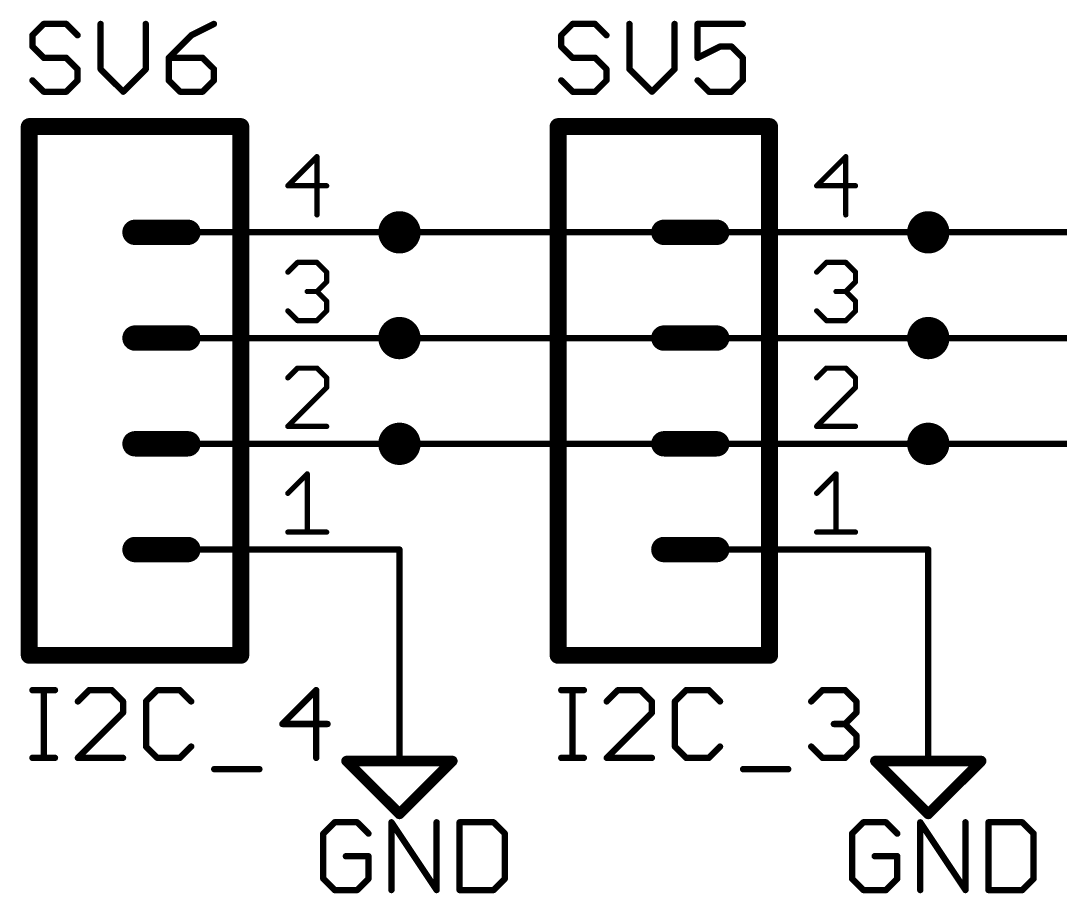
# Model space of a CAD drawing. Extents: x 6 to 173, y -6 to 152.
# Drawn here: x 34.09 to 59.05, y 131.44 to 152.4 of the extents above; entities that cross this region are included whole.
import ezdxf

# ---------------------------------------------------------------- set-up
doc = ezdxf.new("R2010")
doc.units = 0
for name, color, linetype in [('91', 94, 'CONTINUOUS'), ('94', 14, 'CONTINUOUS'), ('95', 251, 'CONTINUOUS'), ('96', 251, 'CONTINUOUS')]:
    doc.layers.add(name, color=color, linetype=linetype)

msp = doc.modelspace()

# ---------------------------------------------------------------- linework, layer by layer
at = {"layer": '91'}
for points, const_width in [([(43.18, 147.066, 1), (43.18, 147.574, 1), (43.18, 147.066)], 0.508), ([(55.88, 147.066, 1), (55.88, 147.574, 1), (55.88, 147.066)], 0.508), ([(43.18, 147.3581, 1), (43.18, 147.2819)], 0.0762), ([(55.88, 147.3581, 1), (55.88, 147.2819)], 0.0762), ([(55.88, 147.2819, 1), (55.88, 147.3581)], 0.0762), ([(43.18, 144.526, 1), (43.18, 145.034, 1), (43.18, 144.526)], 0.508), ([(55.88, 144.526, 1), (55.88, 145.034, 1), (55.88, 144.526)], 0.508), ([(43.18, 144.8181, 1), (43.18, 144.7419)], 0.0762), ([(55.88, 144.8181, 1), (55.88, 144.7419)], 0.0762), ([(55.88, 144.7419, 1), (55.88, 144.8181)], 0.0762), ([(43.18, 141.986, 1), (43.18, 142.494, 1), (43.18, 141.986)], 0.508), ([(55.88, 141.986, 1), (55.88, 142.494, 1), (55.88, 141.986)], 0.508), ([(43.18, 142.2781, 1), (43.18, 142.2019)], 0.0762), ([(55.88, 142.2781, 1), (55.88, 142.2019)], 0.0762), ([(55.88, 142.2019, 1), (55.88, 142.2781)], 0.0762), ([(43.2181, 139.7, 1), (43.1419, 139.7)], 0.0762), ([(55.9181, 139.7, 1), (55.8419, 139.7)], 0.0762), ([(43.1419, 137.16, 1), (43.2181, 137.16)], 0.0762), ([(55.8419, 137.16, 1), (55.9181, 137.16)], 0.0762)]:
    msp.add_lwpolyline(points, format="xyb", dxfattribs=dict(at, const_width=const_width))
at = {"layer": '91', "const_width": 0.1524}
for points in [[(55.88, 147.32), (43.18, 147.32)], [(68.58, 147.32), (55.88, 147.32)], [(43.18, 144.78), (55.88, 144.78)], [(68.58, 144.78), (55.88, 144.78)], [(55.88, 142.24), (43.18, 142.24)], [(68.58, 142.24), (55.88, 142.24)], [(43.18, 139.7), (43.18, 137.16)], [(55.88, 139.7), (55.88, 137.16)]]:
    msp.add_lwpolyline(points, dxfattribs=at)
at = {"layer": '94'}
for points, const_width in [([(34.29, 149.86), (34.29, 137.16)], 0.4064), ([(34.29, 149.86), (39.37, 149.86)], 0.4064), ([(39.37, 137.16), (39.37, 149.86)], 0.4064), ([(46.99, 149.86), (46.99, 137.16)], 0.4064), ([(46.99, 149.86), (52.07, 149.86)], 0.4064), ([(52.07, 137.16), (52.07, 149.86)], 0.4064), ([(36.83, 147.32), (38.1, 147.32)], 0.6096), ([(49.53, 147.32), (50.8, 147.32)], 0.6096), ([(43.18, 147.32), (38.1, 147.32)], 0.1524), ([(55.88, 147.32), (50.8, 147.32)], 0.1524), ([(36.83, 144.78), (38.1, 144.78)], 0.6096), ([(49.53, 144.78), (50.8, 144.78)], 0.6096), ([(43.18, 144.78), (38.1, 144.78)], 0.1524), ([(55.88, 144.78), (50.8, 144.78)], 0.1524), ([(36.83, 142.24), (38.1, 142.24)], 0.6096), ([(49.53, 142.24), (50.8, 142.24)], 0.6096), ([(43.18, 142.24), (38.1, 142.24)], 0.1524), ([(55.88, 142.24), (50.8, 142.24)], 0.1524), ([(36.83, 139.7), (38.1, 139.7)], 0.6096), ([(49.53, 139.7), (50.8, 139.7)], 0.6096), ([(43.18, 139.7), (38.1, 139.7)], 0.1524), ([(55.88, 139.7), (50.8, 139.7)], 0.1524), ([(39.37, 137.16), (34.29, 137.16)], 0.4064), ([(52.07, 137.16), (46.99, 137.16)], 0.4064), ([(43.18, 137.16), (43.18, 134.62)], 0.1524), ([(55.88, 137.16), (55.88, 134.62)], 0.1524), ([(41.91, 134.62), (44.45, 134.62)], 0.254), ([(43.18, 133.35), (41.91, 134.62)], 0.254), ([(44.45, 134.62), (43.18, 133.35)], 0.254), ([(54.61, 134.62), (57.15, 134.62)], 0.254), ([(55.88, 133.35), (54.61, 134.62)], 0.254), ([(57.15, 134.62), (55.88, 133.35)], 0.254)]:
    msp.add_lwpolyline(points, dxfattribs=dict(at, const_width=const_width))
for points, const_width in [([(34.3916, 149.86, 1), (34.1884, 149.86)], 0.2032), ([(34.29, 149.9616, 1), (34.29, 149.7584)], 0.2032), ([(39.4716, 149.86, 1), (39.2684, 149.86)], 0.2032), ([(39.37, 149.7584, 1), (39.37, 149.9616)], 0.2032), ([(47.0916, 149.86, 1), (46.8884, 149.86)], 0.2032), ([(46.99, 149.9616, 1), (46.99, 149.7584)], 0.2032), ([(52.1716, 149.86, 1), (51.9684, 149.86)], 0.2032), ([(52.07, 149.7584, 1), (52.07, 149.9616)], 0.2032), ([(36.83, 147.4724, 1), (36.83, 147.1676)], 0.3048), ([(38.1, 147.1676, 1), (38.1, 147.4724)], 0.3048), ([(49.53, 147.4724, 1), (49.53, 147.1676)], 0.3048), ([(50.8, 147.1676, 1), (50.8, 147.4724)], 0.3048), ([(38.1, 147.3581, 1), (38.1, 147.2819)], 0.0762), ([(43.18, 147.2819, 1), (43.18, 147.3581)], 0.0762), ([(50.8, 147.3581, 1), (50.8, 147.2819)], 0.0762), ([(55.88, 147.2819, 1), (55.88, 147.3581)], 0.0762), ([(36.83, 144.9324, 1), (36.83, 144.6276)], 0.3048), ([(38.1, 144.6276, 1), (38.1, 144.9324)], 0.3048), ([(49.53, 144.9324, 1), (49.53, 144.6276)], 0.3048), ([(50.8, 144.6276, 1), (50.8, 144.9324)], 0.3048), ([(38.1, 144.8181, 1), (38.1, 144.7419)], 0.0762), ([(43.18, 144.7419, 1), (43.18, 144.8181)], 0.0762), ([(50.8, 144.8181, 1), (50.8, 144.7419)], 0.0762), ([(55.88, 144.7419, 1), (55.88, 144.8181)], 0.0762), ([(36.83, 142.3924, 1), (36.83, 142.0876)], 0.3048), ([(38.1, 142.0876, 1), (38.1, 142.3924)], 0.3048), ([(49.53, 142.3924, 1), (49.53, 142.0876)], 0.3048), ([(50.8, 142.0876, 1), (50.8, 142.3924)], 0.3048), ([(38.1, 142.2781, 1), (38.1, 142.2019)], 0.0762), ([(43.18, 142.2019, 1), (43.18, 142.2781)], 0.0762), ([(50.8, 142.2781, 1), (50.8, 142.2019)], 0.0762), ([(55.88, 142.2019, 1), (55.88, 142.2781)], 0.0762), ([(36.83, 139.8524, 1), (36.83, 139.5476)], 0.3048), ([(38.1, 139.5476, 1), (38.1, 139.8524)], 0.3048), ([(49.53, 139.8524, 1), (49.53, 139.5476)], 0.3048), ([(50.8, 139.5476, 1), (50.8, 139.8524)], 0.3048), ([(38.1, 139.7381, 1), (38.1, 139.6619)], 0.0762), ([(43.18, 139.6619, 1), (43.18, 139.7381)], 0.0762), ([(50.8, 139.7381, 1), (50.8, 139.6619)], 0.0762), ([(55.88, 139.6619, 1), (55.88, 139.7381)], 0.0762), ([(34.29, 137.2616, 1), (34.29, 137.0584)], 0.2032), ([(39.37, 137.0584, 1), (39.37, 137.2616)], 0.2032), ([(46.99, 137.2616, 1), (46.99, 137.0584)], 0.2032), ([(52.07, 137.0584, 1), (52.07, 137.2616)], 0.2032), ([(34.1884, 137.16, 1), (34.3916, 137.16)], 0.2032), ([(39.2684, 137.16, 1), (39.4716, 137.16)], 0.2032), ([(43.2181, 137.16, 1), (43.1419, 137.16)], 0.0762), ([(46.8884, 137.16, 1), (47.0916, 137.16)], 0.2032), ([(51.9684, 137.16, 1), (52.1716, 137.16)], 0.2032), ([(55.9181, 137.16, 1), (55.8419, 137.16)], 0.0762), ([(41.91, 134.6835, 1), (41.91, 134.5565)], 0.127), ([(41.9549, 134.6649, 1), (41.8651, 134.5751)], 0.127), ([(43.1419, 134.62, 1), (43.2181, 134.62)], 0.0762), ([(44.4949, 134.5751, 1), (44.4051, 134.6649)], 0.127), ([(44.45, 134.5565, 1), (44.45, 134.6835)], 0.127), ([(54.61, 134.6835, 1), (54.61, 134.5565)], 0.127), ([(54.6549, 134.6649, 1), (54.5651, 134.5751)], 0.127), ([(55.8419, 134.62, 1), (55.9181, 134.62)], 0.0762), ([(57.1949, 134.5751, 1), (57.1051, 134.6649)], 0.127), ([(57.15, 134.5565, 1), (57.15, 134.6835)], 0.127), ([(43.1351, 133.3949, 1), (43.2249, 133.3051)], 0.127), ([(43.1351, 133.3051, 1), (43.2249, 133.3949)], 0.127), ([(55.8351, 133.3949, 1), (55.9249, 133.3051)], 0.127), ([(55.8351, 133.3051, 1), (55.9249, 133.3949)], 0.127)]:
    msp.add_lwpolyline(points, format="xyb", dxfattribs=dict(at, const_width=const_width))
at = {"layer": '95'}
for points, const_width in [([(34.6374, 152.3252), (34.3662, 152.054)], 0.1524), ([(35.1797, 152.3252), (34.6374, 152.3252)], 0.1524), ([(35.4509, 152.054), (35.1797, 152.3252)], 0.1524), ([(36.0034, 152.3252), (36.0034, 151.2405)], 0.1524), ([(37.088, 151.2405), (37.088, 152.3252)], 0.1524), ([(38.7252, 152.3252), (38.1828, 152.054)], 0.1524), ([(47.3374, 152.3252), (47.0662, 152.054)], 0.1524), ([(47.8797, 152.3252), (47.3374, 152.3252)], 0.1524), ([(48.1509, 152.054), (47.8797, 152.3252)], 0.1524), ([(48.7034, 152.3252), (48.7034, 151.2405)], 0.1524), ([(49.788, 151.2405), (49.788, 152.3252)], 0.1524), ([(51.4252, 152.3252), (50.3405, 152.3252)], 0.1524), ([(50.3405, 152.3252), (50.3405, 151.5117)], 0.1524), ([(34.3662, 152.054), (34.3662, 151.7829)], 0.1524), ([(38.1828, 152.054), (37.6405, 151.5117)], 0.1524), ([(47.0662, 152.054), (47.0662, 151.7829)], 0.1524), ([(34.3662, 151.7829), (34.6374, 151.5117)], 0.1524), ([(47.0662, 151.7829), (47.3374, 151.5117)], 0.1524), ([(50.3405, 151.5117), (50.8828, 151.7829)], 0.1524), ([(50.8828, 151.7829), (51.154, 151.7829)], 0.1524), ([(51.154, 151.7829), (51.4252, 151.5117)], 0.1524), ([(34.6374, 151.5117), (35.1797, 151.5117)], 0.1524), ([(35.1797, 151.5117), (35.4509, 151.2405)], 0.1524), ([(37.6405, 151.5117), (37.6405, 150.9694)], 0.1524), ([(38.454, 151.5117), (37.6405, 151.5117)], 0.1524), ([(38.7252, 151.2405), (38.454, 151.5117)], 0.1524), ([(47.3374, 151.5117), (47.8797, 151.5117)], 0.1524), ([(47.8797, 151.5117), (48.1509, 151.2405)], 0.1524), ([(51.4252, 151.5117), (51.4252, 150.9694)], 0.1524), ([(35.4509, 151.2405), (35.4509, 150.9694)], 0.1524), ([(36.0034, 151.2405), (36.5457, 150.6982)], 0.1524), ([(36.5457, 150.6982), (37.088, 151.2405)], 0.1524), ([(38.7252, 150.9694), (38.7252, 151.2405)], 0.1524), ([(48.1509, 151.2405), (48.1509, 150.9694)], 0.1524), ([(48.7034, 151.2405), (49.2457, 150.6982)], 0.1524), ([(49.2457, 150.6982), (49.788, 151.2405)], 0.1524), ([(34.6374, 150.6982), (34.3662, 150.9694)], 0.1524), ([(35.4509, 150.9694), (35.1797, 150.6982)], 0.1524), ([(37.6405, 150.9694), (37.9117, 150.6982)], 0.1524), ([(38.454, 150.6982), (38.7252, 150.9694)], 0.1524), ([(47.3374, 150.6982), (47.0662, 150.9694)], 0.1524), ([(48.1509, 150.9694), (47.8797, 150.6982)], 0.1524), ([(50.6117, 150.6982), (50.3405, 150.9694)], 0.1524), ([(51.4252, 150.9694), (51.154, 150.6982)], 0.1524), ([(35.1797, 150.6982), (34.6374, 150.6982)], 0.1524), ([(37.9117, 150.6982), (38.454, 150.6982)], 0.1524), ([(47.8797, 150.6982), (47.3374, 150.6982)], 0.1524), ([(51.154, 150.6982), (50.6117, 150.6982)], 0.1524), ([(41.1994, 149.1373), (40.5003, 148.4382)], 0.127), ([(41.1994, 147.7391), (41.1994, 149.1373)], 0.127), ([(53.8994, 149.1373), (53.2003, 148.4382)], 0.127), ([(53.8994, 147.7391), (53.8994, 149.1373)], 0.127), ([(40.5003, 148.4382), (41.4324, 148.4382)], 0.127), ([(53.2003, 148.4382), (54.1324, 148.4382)], 0.127), ([(40.5003, 146.3643), (40.7333, 146.5973)], 0.127), ([(40.7333, 146.5973), (41.1994, 146.5973)], 0.127), ([(41.1994, 146.5973), (41.4324, 146.3643)], 0.127), ([(53.2003, 146.3643), (53.4333, 146.5973)], 0.127), ([(53.4333, 146.5973), (53.8994, 146.5973)], 0.127), ([(53.8994, 146.5973), (54.1324, 146.3643)], 0.127), ([(41.4324, 146.3643), (41.4324, 146.1312)], 0.127), ([(54.1324, 146.3643), (54.1324, 146.1312)], 0.127), ([(41.4324, 146.1312), (41.1994, 145.8982)], 0.127), ([(54.1324, 146.1312), (53.8994, 145.8982)], 0.127), ([(41.1994, 145.8982), (40.9664, 145.8982)], 0.127), ([(41.1994, 145.8982), (41.4324, 145.6652)], 0.127), ([(53.8994, 145.8982), (53.6664, 145.8982)], 0.127), ([(53.8994, 145.8982), (54.1324, 145.6652)], 0.127), ([(41.4324, 145.6652), (41.4324, 145.4321)], 0.127), ([(54.1324, 145.6652), (54.1324, 145.4321)], 0.127), ([(40.7333, 145.1991), (40.5003, 145.4321)], 0.127), ([(41.4324, 145.4321), (41.1994, 145.1991)], 0.127), ([(53.4333, 145.1991), (53.2003, 145.4321)], 0.127), ([(54.1324, 145.4321), (53.8994, 145.1991)], 0.127), ([(41.1994, 145.1991), (40.7333, 145.1991)], 0.127), ([(53.8994, 145.1991), (53.4333, 145.1991)], 0.127), ([(40.7333, 144.0573), (40.5003, 143.8243)], 0.127), ([(41.1994, 144.0573), (40.7333, 144.0573)], 0.127), ([(41.4324, 143.8243), (41.1994, 144.0573)], 0.127), ([(53.4333, 144.0573), (53.2003, 143.8243)], 0.127), ([(53.8994, 144.0573), (53.4333, 144.0573)], 0.127), ([(54.1324, 143.8243), (53.8994, 144.0573)], 0.127), ([(41.4324, 143.5912), (41.4324, 143.8243)], 0.127), ([(54.1324, 143.5912), (54.1324, 143.8243)], 0.127), ([(40.5003, 142.6591), (41.4324, 143.5912)], 0.127), ([(53.2003, 142.6591), (54.1324, 143.5912)], 0.127), ([(41.4324, 142.6591), (40.5003, 142.6591)], 0.127), ([(54.1324, 142.6591), (53.2003, 142.6591)], 0.127), ([(40.5003, 141.0512), (40.9664, 141.5173)], 0.127), ([(40.9664, 141.5173), (40.9664, 140.1191)], 0.127), ([(53.2003, 141.0512), (53.6664, 141.5173)], 0.127), ([(53.6664, 141.5173), (53.6664, 140.1191)], 0.127), ([(40.5003, 140.1191), (41.4324, 140.1191)], 0.127), ([(53.2003, 140.1191), (54.1324, 140.1191)], 0.127)]:
    msp.add_lwpolyline(points, dxfattribs=dict(at, const_width=const_width))
for points, const_width in [([(34.6374, 152.3633, 1), (34.6374, 152.2871)], 0.0762), ([(34.6643, 152.2982, 1), (34.6104, 152.3521)], 0.0762), ([(35.2066, 152.3521, 1), (35.1528, 152.2982)], 0.0762), ([(35.1797, 152.2871, 1), (35.1797, 152.3633)], 0.0762), ([(36.0415, 152.3252, 1), (35.9653, 152.3252)], 0.0762), ([(37.1261, 152.3252, 1), (37.0499, 152.3252)], 0.0762), ([(38.7422, 152.2911, 1), (38.7081, 152.3593)], 0.0762), ([(47.3374, 152.3633, 1), (47.3374, 152.2871)], 0.0762), ([(47.3643, 152.2982, 1), (47.3104, 152.3521)], 0.0762), ([(47.9066, 152.3521, 1), (47.8528, 152.2982)], 0.0762), ([(47.8797, 152.2871, 1), (47.8797, 152.3633)], 0.0762), ([(48.7415, 152.3252, 1), (48.6653, 152.3252)], 0.0762), ([(49.8261, 152.3252, 1), (49.7499, 152.3252)], 0.0762), ([(50.3405, 152.3633, 1), (50.3405, 152.2871)], 0.0762), ([(50.3786, 152.3252, 1), (50.3024, 152.3252)], 0.0762), ([(51.4252, 152.2871, 1), (51.4252, 152.3633)], 0.0762), ([(34.4043, 152.054, 1), (34.3281, 152.054)], 0.0762), ([(34.3393, 152.081, 1), (34.3931, 152.0271)], 0.0762), ([(35.4239, 152.0271, 1), (35.4778, 152.081)], 0.0762), ([(38.1658, 152.0881, 1), (38.1999, 152.0199)], 0.0762), ([(38.2098, 152.0271, 1), (38.1559, 152.081)], 0.0762), ([(47.1043, 152.054, 1), (47.0281, 152.054)], 0.0762), ([(47.0393, 152.081, 1), (47.0931, 152.0271)], 0.0762), ([(48.1239, 152.0271, 1), (48.1778, 152.081)], 0.0762), ([(34.3931, 151.8098, 1), (34.3393, 151.7559)], 0.0762), ([(34.3281, 151.7829, 1), (34.4043, 151.7829)], 0.0762), ([(47.0931, 151.8098, 1), (47.0393, 151.7559)], 0.0762), ([(47.0281, 151.7829, 1), (47.1043, 151.7829)], 0.0762), ([(50.8828, 151.821, 1), (50.8828, 151.7448)], 0.0762), ([(50.8999, 151.7488, 1), (50.8658, 151.8169)], 0.0762), ([(51.1809, 151.8098, 1), (51.1271, 151.7559)], 0.0762), ([(51.154, 151.7448, 1), (51.154, 151.821)], 0.0762), ([(34.6374, 151.5498, 1), (34.6374, 151.4736)], 0.0762), ([(34.6104, 151.4848, 1), (34.6643, 151.5386)], 0.0762), ([(35.2066, 151.5386, 1), (35.1528, 151.4848)], 0.0762), ([(35.1797, 151.4736, 1), (35.1797, 151.5498)], 0.0762), ([(37.6786, 151.5117, 1), (37.6024, 151.5117)], 0.0762), ([(37.6405, 151.5498, 1), (37.6405, 151.4736)], 0.0762), ([(37.6136, 151.5386, 1), (37.6675, 151.4848)], 0.0762), ([(38.4809, 151.5386, 1), (38.4271, 151.4848)], 0.0762), ([(38.454, 151.4736, 1), (38.454, 151.5498)], 0.0762), ([(47.3374, 151.5498, 1), (47.3374, 151.4736)], 0.0762), ([(47.3104, 151.4848, 1), (47.3643, 151.5386)], 0.0762), ([(47.9066, 151.5386, 1), (47.8528, 151.4848)], 0.0762), ([(47.8797, 151.4736, 1), (47.8797, 151.5498)], 0.0762), ([(50.3235, 151.5458, 1), (50.3576, 151.4776)], 0.0762), ([(50.3024, 151.5117, 1), (50.3786, 151.5117)], 0.0762), ([(51.4633, 151.5117, 1), (51.3871, 151.5117)], 0.0762), ([(51.3982, 151.4848, 1), (51.4521, 151.5386)], 0.0762), ([(35.489, 151.2405, 1), (35.4128, 151.2405)], 0.0762), ([(35.4239, 151.2136, 1), (35.4778, 151.2675)], 0.0762), ([(36.0303, 151.2675, 1), (35.9764, 151.2136)], 0.0762), ([(35.9653, 151.2405, 1), (36.0415, 151.2405)], 0.0762), ([(37.0499, 151.2405, 1), (37.1261, 151.2405)], 0.0762), ([(37.115, 151.2136, 1), (37.0611, 151.2675)], 0.0762), ([(38.7633, 151.2405, 1), (38.6871, 151.2405)], 0.0762), ([(38.6982, 151.2136, 1), (38.7521, 151.2675)], 0.0762), ([(48.189, 151.2405, 1), (48.1128, 151.2405)], 0.0762), ([(48.1239, 151.2136, 1), (48.1778, 151.2675)], 0.0762), ([(48.7303, 151.2675, 1), (48.6764, 151.2136)], 0.0762), ([(48.6653, 151.2405, 1), (48.7415, 151.2405)], 0.0762), ([(49.7499, 151.2405, 1), (49.8261, 151.2405)], 0.0762), ([(49.815, 151.2136, 1), (49.7611, 151.2675)], 0.0762), ([(34.3931, 150.9963, 1), (34.3393, 150.9424)], 0.0762), ([(35.4778, 150.9424, 1), (35.4239, 150.9963)], 0.0762), ([(37.6675, 150.9963, 1), (37.6136, 150.9424)], 0.0762), ([(38.7521, 150.9424, 1), (38.6982, 150.9963)], 0.0762), ([(47.0931, 150.9963, 1), (47.0393, 150.9424)], 0.0762), ([(48.1778, 150.9424, 1), (48.1239, 150.9963)], 0.0762), ([(50.3675, 150.9963, 1), (50.3136, 150.9424)], 0.0762), ([(51.4521, 150.9424, 1), (51.3982, 150.9963)], 0.0762), ([(34.6374, 150.7363, 1), (34.6374, 150.6601)], 0.0762), ([(35.1797, 150.6601, 1), (35.1797, 150.7363)], 0.0762), ([(35.4128, 150.9694, 1), (35.489, 150.9694)], 0.0762), ([(37.6024, 150.9694, 1), (37.6786, 150.9694)], 0.0762), ([(37.9117, 150.7363, 1), (37.9117, 150.6601)], 0.0762), ([(38.454, 150.6601, 1), (38.454, 150.7363)], 0.0762), ([(38.6871, 150.9694, 1), (38.7633, 150.9694)], 0.0762), ([(47.3374, 150.7363, 1), (47.3374, 150.6601)], 0.0762), ([(47.8797, 150.6601, 1), (47.8797, 150.7363)], 0.0762), ([(48.1128, 150.9694, 1), (48.189, 150.9694)], 0.0762), ([(50.6117, 150.7363, 1), (50.6117, 150.6601)], 0.0762), ([(51.154, 150.6601, 1), (51.154, 150.7363)], 0.0762), ([(51.3871, 150.9694, 1), (51.4633, 150.9694)], 0.0762), ([(34.6104, 150.6713, 1), (34.6643, 150.7251)], 0.0762), ([(35.1528, 150.7251, 1), (35.2066, 150.6713)], 0.0762), ([(36.5187, 150.7251, 1), (36.5726, 150.6713)], 0.0762), ([(36.5187, 150.6713, 1), (36.5726, 150.7251)], 0.0762), ([(37.8847, 150.6713, 1), (37.9386, 150.7251)], 0.0762), ([(38.4271, 150.7251, 1), (38.4809, 150.6713)], 0.0762), ([(47.3104, 150.6713, 1), (47.3643, 150.7251)], 0.0762), ([(47.8528, 150.7251, 1), (47.9066, 150.6713)], 0.0762), ([(49.2187, 150.7251, 1), (49.2726, 150.6713)], 0.0762), ([(49.2187, 150.6713, 1), (49.2726, 150.7251)], 0.0762), ([(50.5847, 150.6713, 1), (50.6386, 150.7251)], 0.0762), ([(51.1271, 150.7251, 1), (51.1809, 150.6713)], 0.0762), ([(41.2311, 149.1373, 1), (41.1676, 149.1373)], 0.0635), ([(41.2218, 149.1148, 1), (41.1769, 149.1597)], 0.0635), ([(53.9311, 149.1373, 1), (53.8676, 149.1373)], 0.0635), ([(53.9218, 149.1148, 1), (53.8769, 149.1597)], 0.0635), ([(40.5003, 148.4699, 1), (40.5003, 148.4064)], 0.0635), ([(40.4778, 148.4606, 1), (40.5228, 148.4157)], 0.0635), ([(41.4324, 148.4064, 1), (41.4324, 148.4699)], 0.0635), ([(53.2003, 148.4699, 1), (53.2003, 148.4064)], 0.0635), ([(53.1778, 148.4606, 1), (53.2228, 148.4157)], 0.0635), ([(54.1324, 148.4064, 1), (54.1324, 148.4699)], 0.0635), ([(41.1676, 147.7391, 1), (41.2311, 147.7391)], 0.0635), ([(53.8676, 147.7391, 1), (53.9311, 147.7391)], 0.0635), ([(40.7333, 146.629, 1), (40.7333, 146.5655)], 0.0635), ([(40.7558, 146.5748, 1), (40.7109, 146.6197)], 0.0635), ([(41.2218, 146.6197, 1), (41.1769, 146.5748)], 0.0635), ([(41.1994, 146.5655, 1), (41.1994, 146.629)], 0.0635), ([(53.4333, 146.629, 1), (53.4333, 146.5655)], 0.0635), ([(53.4558, 146.5748, 1), (53.4109, 146.6197)], 0.0635), ([(53.9218, 146.6197, 1), (53.8769, 146.5748)], 0.0635), ([(53.8994, 146.5655, 1), (53.8994, 146.629)], 0.0635), ([(40.4778, 146.3867, 1), (40.5228, 146.3418)], 0.0635), ([(41.4642, 146.3643, 1), (41.4007, 146.3643)], 0.0635), ([(41.41, 146.3418, 1), (41.4549, 146.3867)], 0.0635), ([(53.1778, 146.3867, 1), (53.2228, 146.3418)], 0.0635), ([(54.1642, 146.3643, 1), (54.1007, 146.3643)], 0.0635), ([(54.11, 146.3418, 1), (54.1549, 146.3867)], 0.0635), ([(41.4007, 146.1312, 1), (41.4642, 146.1312)], 0.0635), ([(41.4549, 146.1088, 1), (41.41, 146.1537)], 0.0635), ([(54.1007, 146.1312, 1), (54.1642, 146.1312)], 0.0635), ([(54.1549, 146.1088, 1), (54.11, 146.1537)], 0.0635), ([(40.9664, 145.9299, 1), (40.9664, 145.8664)], 0.0635), ([(41.2218, 145.9206, 1), (41.1769, 145.8757)], 0.0635), ([(41.1769, 145.9206, 1), (41.2218, 145.8757)], 0.0635), ([(41.1994, 145.8664, 1), (41.1994, 145.9299)], 0.0635), ([(53.6664, 145.9299, 1), (53.6664, 145.8664)], 0.0635), ([(53.9218, 145.9206, 1), (53.8769, 145.8757)], 0.0635), ([(53.8769, 145.9206, 1), (53.9218, 145.8757)], 0.0635), ([(53.8994, 145.8664, 1), (53.8994, 145.9299)], 0.0635), ([(41.4642, 145.6652, 1), (41.4007, 145.6652)], 0.0635), ([(41.41, 145.6427, 1), (41.4549, 145.6876)], 0.0635), ([(54.1642, 145.6652, 1), (54.1007, 145.6652)], 0.0635), ([(54.11, 145.6427, 1), (54.1549, 145.6876)], 0.0635), ([(40.5228, 145.4546, 1), (40.4778, 145.4097)], 0.0635), ([(41.4007, 145.4321, 1), (41.4642, 145.4321)], 0.0635), ([(41.4549, 145.4097, 1), (41.41, 145.4546)], 0.0635), ([(53.2228, 145.4546, 1), (53.1778, 145.4097)], 0.0635), ([(54.1007, 145.4321, 1), (54.1642, 145.4321)], 0.0635), ([(54.1549, 145.4097, 1), (54.11, 145.4546)], 0.0635), ([(40.7333, 145.2309, 1), (40.7333, 145.1674)], 0.0635), ([(40.7109, 145.1766, 1), (40.7558, 145.2216)], 0.0635), ([(41.1769, 145.2216, 1), (41.2218, 145.1766)], 0.0635), ([(41.1994, 145.1674, 1), (41.1994, 145.2309)], 0.0635), ([(53.4333, 145.2309, 1), (53.4333, 145.1674)], 0.0635), ([(53.4109, 145.1766, 1), (53.4558, 145.2216)], 0.0635), ([(53.8769, 145.2216, 1), (53.9218, 145.1766)], 0.0635), ([(53.8994, 145.1674, 1), (53.8994, 145.2309)], 0.0635), ([(40.7333, 144.089, 1), (40.7333, 144.0255)], 0.0635), ([(40.7558, 144.0348, 1), (40.7109, 144.0797)], 0.0635), ([(41.2218, 144.0797, 1), (41.1769, 144.0348)], 0.0635), ([(41.1994, 144.0255, 1), (41.1994, 144.089)], 0.0635), ([(53.4333, 144.089, 1), (53.4333, 144.0255)], 0.0635), ([(53.4558, 144.0348, 1), (53.4109, 144.0797)], 0.0635), ([(53.9218, 144.0797, 1), (53.8769, 144.0348)], 0.0635), ([(53.8994, 144.0255, 1), (53.8994, 144.089)], 0.0635), ([(40.4778, 143.8467, 1), (40.5228, 143.8018)], 0.0635), ([(41.4642, 143.8243, 1), (41.4007, 143.8243)], 0.0635), ([(41.41, 143.8018, 1), (41.4549, 143.8467)], 0.0635), ([(53.1778, 143.8467, 1), (53.2228, 143.8018)], 0.0635), ([(54.1642, 143.8243, 1), (54.1007, 143.8243)], 0.0635), ([(54.11, 143.8018, 1), (54.1549, 143.8467)], 0.0635), ([(41.4007, 143.5912, 1), (41.4642, 143.5912)], 0.0635), ([(41.4549, 143.5688, 1), (41.41, 143.6137)], 0.0635), ([(54.1007, 143.5912, 1), (54.1642, 143.5912)], 0.0635), ([(54.1549, 143.5688, 1), (54.11, 143.6137)], 0.0635), ([(40.4778, 142.6816, 1), (40.5228, 142.6366)], 0.0635), ([(40.5003, 142.6908, 1), (40.5003, 142.6274)], 0.0635), ([(41.4324, 142.6274, 1), (41.4324, 142.6908)], 0.0635), ([(53.1778, 142.6816, 1), (53.2228, 142.6366)], 0.0635), ([(53.2003, 142.6908, 1), (53.2003, 142.6274)], 0.0635), ([(54.1324, 142.6274, 1), (54.1324, 142.6908)], 0.0635), ([(40.9981, 141.5173, 1), (40.9346, 141.5173)], 0.0635), ([(40.9888, 141.4948, 1), (40.9439, 141.5397)], 0.0635), ([(53.6981, 141.5173, 1), (53.6346, 141.5173)], 0.0635), ([(53.6888, 141.4948, 1), (53.6439, 141.5397)], 0.0635), ([(40.4778, 141.0737, 1), (40.5228, 141.0288)], 0.0635), ([(53.1778, 141.0737, 1), (53.2228, 141.0288)], 0.0635), ([(40.5003, 140.1508, 1), (40.5003, 140.0874)], 0.0635), ([(40.9346, 140.1191, 1), (40.9981, 140.1191)], 0.0635), ([(41.4324, 140.0874, 1), (41.4324, 140.1508)], 0.0635), ([(53.2003, 140.1508, 1), (53.2003, 140.0874)], 0.0635), ([(53.6346, 140.1191, 1), (53.6981, 140.1191)], 0.0635), ([(54.1324, 140.0874, 1), (54.1324, 140.1508)], 0.0635)]:
    msp.add_lwpolyline(points, format="xyb", dxfattribs=dict(at, const_width=const_width))
at = {"layer": '96', "const_width": 0.1524}
for points in [[(34.3662, 136.3232), (34.9085, 136.3232)], [(34.6374, 134.6962), (34.6374, 136.3232)], [(35.7288, 136.3232), (35.4576, 136.052)], [(36.2711, 136.3232), (35.7288, 136.3232)], [(36.5423, 136.052), (36.2711, 136.3232)], [(37.366, 136.3232), (37.0948, 136.052)], [(37.9083, 136.3232), (37.366, 136.3232)], [(38.1795, 136.052), (37.9083, 136.3232)], [(41.1826, 136.3232), (40.3691, 135.5097)], [(41.1826, 134.6962), (41.1826, 136.3232)], [(47.0662, 136.3232), (47.6085, 136.3232)], [(47.3374, 134.6962), (47.3374, 136.3232)], [(48.4288, 136.3232), (48.1576, 136.052)], [(48.9711, 136.3232), (48.4288, 136.3232)], [(49.2423, 136.052), (48.9711, 136.3232)], [(50.066, 136.3232), (49.7948, 136.052)], [(50.6083, 136.3232), (50.066, 136.3232)], [(50.8795, 136.052), (50.6083, 136.3232)], [(53.0691, 136.052), (53.3403, 136.3232)], [(53.3403, 136.3232), (53.8826, 136.3232)], [(53.8826, 136.3232), (54.1538, 136.052)], [(36.5423, 135.7809), (36.5423, 136.052)], [(37.0948, 136.052), (37.0948, 134.9674)], [(49.2423, 135.7809), (49.2423, 136.052)], [(49.7948, 136.052), (49.7948, 134.9674)], [(54.1538, 136.052), (54.1538, 135.7809)], [(35.4576, 134.6962), (36.5423, 135.7809)], [(48.1576, 134.6962), (49.2423, 135.7809)], [(54.1538, 135.7809), (53.8826, 135.5097)], [(40.3691, 135.5097), (41.4538, 135.5097)], [(53.8826, 135.5097), (53.6114, 135.5097)], [(53.8826, 135.5097), (54.1538, 135.2385)], [(54.1538, 135.2385), (54.1538, 134.9674)], [(37.0948, 134.9674), (37.366, 134.6962)], [(37.9083, 134.6962), (38.1795, 134.9674)], [(49.7948, 134.9674), (50.066, 134.6962)], [(50.6083, 134.6962), (50.8795, 134.9674)], [(53.3403, 134.6962), (53.0691, 134.9674)], [(54.1538, 134.9674), (53.8826, 134.6962)], [(34.3662, 134.6962), (34.9085, 134.6962)], [(36.5423, 134.6962), (35.4576, 134.6962)], [(37.366, 134.6962), (37.9083, 134.6962)], [(47.0662, 134.6962), (47.6085, 134.6962)], [(49.2423, 134.6962), (48.1576, 134.6962)], [(50.066, 134.6962), (50.6083, 134.6962)], [(53.8826, 134.6962), (53.3403, 134.6962)], [(38.732, 134.425), (39.8166, 134.425)], [(51.432, 134.425), (52.5166, 134.425)], [(41.6224, 133.1482), (41.3512, 132.877)], [(42.1647, 133.1482), (41.6224, 133.1482)], [(42.4359, 132.877), (42.1647, 133.1482)], [(42.9884, 131.5212), (42.9884, 133.1482)], [(42.9884, 133.1482), (44.073, 131.5212)], [(44.073, 131.5212), (44.073, 133.1482)], [(44.6255, 133.1482), (44.6255, 131.5212)], [(45.439, 133.1482), (44.6255, 133.1482)], [(45.7102, 132.877), (45.439, 133.1482)], [(54.3224, 133.1482), (54.0512, 132.877)], [(54.8647, 133.1482), (54.3224, 133.1482)], [(55.1359, 132.877), (54.8647, 133.1482)], [(55.6884, 131.5212), (55.6884, 133.1482)], [(55.6884, 133.1482), (56.773, 131.5212)], [(56.773, 131.5212), (56.773, 133.1482)], [(57.3255, 133.1482), (57.3255, 131.5212)], [(58.139, 133.1482), (57.3255, 133.1482)], [(58.4102, 132.877), (58.139, 133.1482)], [(41.3512, 132.877), (41.3512, 131.7924)], [(45.7102, 131.7924), (45.7102, 132.877)], [(54.0512, 132.877), (54.0512, 131.7924)], [(58.4102, 131.7924), (58.4102, 132.877)], [(42.4359, 132.3347), (41.8935, 132.3347)], [(42.4359, 131.7924), (42.4359, 132.3347)], [(55.1359, 132.3347), (54.5935, 132.3347)], [(55.1359, 131.7924), (55.1359, 132.3347)], [(41.3512, 131.7924), (41.6224, 131.5212)], [(42.1647, 131.5212), (42.4359, 131.7924)], [(45.439, 131.5212), (45.7102, 131.7924)], [(54.0512, 131.7924), (54.3224, 131.5212)], [(54.8647, 131.5212), (55.1359, 131.7924)], [(58.139, 131.5212), (58.4102, 131.7924)], [(41.6224, 131.5212), (42.1647, 131.5212)], [(44.6255, 131.5212), (45.439, 131.5212)], [(54.3224, 131.5212), (54.8647, 131.5212)], [(57.3255, 131.5212), (58.139, 131.5212)]]:
    msp.add_lwpolyline(points, dxfattribs=at)
at = {"layer": '96', "const_width": 0.0762}
for points in [[(34.3662, 136.3613, 1), (34.3662, 136.2851)], [(34.6755, 136.3232, 1), (34.5993, 136.3232)], [(34.9085, 136.2851, 1), (34.9085, 136.3613)], [(35.7288, 136.3613, 1), (35.7288, 136.2851)], [(35.7557, 136.2962, 1), (35.7019, 136.3501)], [(36.2981, 136.3501, 1), (36.2442, 136.2962)], [(36.2711, 136.2851, 1), (36.2711, 136.3613)], [(37.366, 136.3613, 1), (37.366, 136.2851)], [(37.3929, 136.2962, 1), (37.339, 136.3501)], [(37.9352, 136.3501, 1), (37.8813, 136.2962)], [(37.9083, 136.2851, 1), (37.9083, 136.3613)], [(41.2207, 136.3232, 1), (41.1445, 136.3232)], [(41.2095, 136.2962, 1), (41.1557, 136.3501)], [(47.0662, 136.3613, 1), (47.0662, 136.2851)], [(47.3755, 136.3232, 1), (47.2993, 136.3232)], [(47.6085, 136.2851, 1), (47.6085, 136.3613)], [(48.4288, 136.3613, 1), (48.4288, 136.2851)], [(48.4557, 136.2962, 1), (48.4019, 136.3501)], [(48.9981, 136.3501, 1), (48.9442, 136.2962)], [(48.9711, 136.2851, 1), (48.9711, 136.3613)], [(50.066, 136.3613, 1), (50.066, 136.2851)], [(50.0929, 136.2962, 1), (50.039, 136.3501)], [(50.6352, 136.3501, 1), (50.5813, 136.2962)], [(50.6083, 136.2851, 1), (50.6083, 136.3613)], [(53.3403, 136.3613, 1), (53.3403, 136.2851)], [(53.3672, 136.2962, 1), (53.3133, 136.3501)], [(53.9095, 136.3501, 1), (53.8557, 136.2962)], [(53.8826, 136.2851, 1), (53.8826, 136.3613)], [(35.4307, 136.079, 1), (35.4846, 136.0251)], [(36.5804, 136.052, 1), (36.5042, 136.052)], [(36.5154, 136.0251, 1), (36.5692, 136.079)], [(37.1329, 136.052, 1), (37.0567, 136.052)], [(37.0679, 136.079, 1), (37.1217, 136.0251)], [(38.1525, 136.0251, 1), (38.2064, 136.079)], [(48.1307, 136.079, 1), (48.1846, 136.0251)], [(49.2804, 136.052, 1), (49.2042, 136.052)], [(49.2154, 136.0251, 1), (49.2692, 136.079)], [(49.8329, 136.052, 1), (49.7567, 136.052)], [(49.7679, 136.079, 1), (49.8217, 136.0251)], [(50.8525, 136.0251, 1), (50.9064, 136.079)], [(53.0422, 136.079, 1), (53.096, 136.0251)], [(54.1919, 136.052, 1), (54.1157, 136.052)], [(54.1268, 136.0251, 1), (54.1807, 136.079)], [(36.5042, 135.7809, 1), (36.5804, 135.7809)], [(36.5692, 135.7539, 1), (36.5154, 135.8078)], [(49.2042, 135.7809, 1), (49.2804, 135.7809)], [(49.2692, 135.7539, 1), (49.2154, 135.8078)], [(54.1157, 135.7809, 1), (54.1919, 135.7809)], [(54.1807, 135.7539, 1), (54.1268, 135.8078)], [(40.3691, 135.5478, 1), (40.3691, 135.4716)], [(40.3422, 135.5366, 1), (40.396, 135.4828)], [(41.4538, 135.4716, 1), (41.4538, 135.5478)], [(53.6114, 135.5478, 1), (53.6114, 135.4716)], [(53.9095, 135.5366, 1), (53.8557, 135.4828)], [(53.8557, 135.5366, 1), (53.9095, 135.4828)], [(53.8826, 135.4716, 1), (53.8826, 135.5478)], [(54.1919, 135.2385, 1), (54.1157, 135.2385)], [(54.1268, 135.2116, 1), (54.1807, 135.2655)], [(37.1217, 134.9943, 1), (37.0679, 134.9404)], [(38.2064, 134.9404, 1), (38.1525, 134.9943)], [(49.8217, 134.9943, 1), (49.7679, 134.9404)], [(50.9064, 134.9404, 1), (50.8525, 134.9943)], [(53.096, 134.9943, 1), (53.0422, 134.9404)], [(54.1807, 134.9404, 1), (54.1268, 134.9943)], [(37.0567, 134.9674, 1), (37.1329, 134.9674)], [(49.7567, 134.9674, 1), (49.8329, 134.9674)], [(54.1157, 134.9674, 1), (54.1919, 134.9674)], [(34.3662, 134.7343, 1), (34.3662, 134.6581)], [(34.5993, 134.6962, 1), (34.6755, 134.6962)], [(34.9085, 134.6581, 1), (34.9085, 134.7343)], [(35.4576, 134.7343, 1), (35.4576, 134.6581)], [(35.4307, 134.7231, 1), (35.4846, 134.6693)], [(36.5423, 134.6581, 1), (36.5423, 134.7343)], [(37.366, 134.7343, 1), (37.366, 134.6581)], [(37.339, 134.6693, 1), (37.3929, 134.7231)], [(37.8813, 134.7231, 1), (37.9352, 134.6693)], [(37.9083, 134.6581, 1), (37.9083, 134.7343)], [(41.1445, 134.6962, 1), (41.2207, 134.6962)], [(47.0662, 134.7343, 1), (47.0662, 134.6581)], [(47.2993, 134.6962, 1), (47.3755, 134.6962)], [(47.6085, 134.6581, 1), (47.6085, 134.7343)], [(48.1576, 134.7343, 1), (48.1576, 134.6581)], [(48.1307, 134.7231, 1), (48.1846, 134.6693)], [(49.2423, 134.6581, 1), (49.2423, 134.7343)], [(50.066, 134.7343, 1), (50.066, 134.6581)], [(50.039, 134.6693, 1), (50.0929, 134.7231)], [(50.5813, 134.7231, 1), (50.6352, 134.6693)], [(50.6083, 134.6581, 1), (50.6083, 134.7343)], [(53.3403, 134.7343, 1), (53.3403, 134.6581)], [(53.3133, 134.6693, 1), (53.3672, 134.7231)], [(53.8557, 134.7231, 1), (53.9095, 134.6693)], [(53.8826, 134.6581, 1), (53.8826, 134.7343)], [(38.732, 134.4631, 1), (38.732, 134.3869)], [(39.8166, 134.3869, 1), (39.8166, 134.4631)], [(51.432, 134.4631, 1), (51.432, 134.3869)], [(52.5166, 134.3869, 1), (52.5166, 134.4631)], [(41.6224, 133.1863, 1), (41.6224, 133.1101)], [(41.6493, 133.1212, 1), (41.5954, 133.1751)], [(42.1916, 133.1751, 1), (42.1378, 133.1212)], [(42.1647, 133.1101, 1), (42.1647, 133.1863)], [(43.0265, 133.1482, 1), (42.9503, 133.1482)], [(43.0201, 133.1693, 1), (42.9567, 133.1271)], [(44.1111, 133.1482, 1), (44.0349, 133.1482)], [(44.6636, 133.1482, 1), (44.5874, 133.1482)], [(44.6255, 133.1863, 1), (44.6255, 133.1101)], [(45.4659, 133.1751, 1), (45.4121, 133.1212)], [(45.439, 133.1101, 1), (45.439, 133.1863)], [(54.3224, 133.1863, 1), (54.3224, 133.1101)], [(54.3493, 133.1212, 1), (54.2954, 133.1751)], [(54.8916, 133.1751, 1), (54.8378, 133.1212)], [(54.8647, 133.1101, 1), (54.8647, 133.1863)], [(55.7265, 133.1482, 1), (55.6503, 133.1482)], [(55.7201, 133.1693, 1), (55.6567, 133.1271)], [(56.8111, 133.1482, 1), (56.7349, 133.1482)], [(57.3636, 133.1482, 1), (57.2874, 133.1482)], [(57.3255, 133.1863, 1), (57.3255, 133.1101)], [(58.1659, 133.1751, 1), (58.1121, 133.1212)], [(58.139, 133.1101, 1), (58.139, 133.1863)], [(41.3893, 132.877, 1), (41.3131, 132.877)], [(41.3243, 132.904, 1), (41.3781, 132.8501)], [(42.4089, 132.8501, 1), (42.4628, 132.904)], [(45.7483, 132.877, 1), (45.6721, 132.877)], [(45.6832, 132.8501, 1), (45.7371, 132.904)], [(54.0893, 132.877, 1), (54.0131, 132.877)], [(54.0243, 132.904, 1), (54.0781, 132.8501)], [(55.1089, 132.8501, 1), (55.1628, 132.904)], [(58.4483, 132.877, 1), (58.3721, 132.877)], [(58.3832, 132.8501, 1), (58.4371, 132.904)], [(41.8935, 132.3728, 1), (41.8935, 132.2966)], [(42.474, 132.3347, 1), (42.3978, 132.3347)], [(42.4359, 132.2966, 1), (42.4359, 132.3728)], [(54.5935, 132.3728, 1), (54.5935, 132.2966)], [(55.174, 132.3347, 1), (55.0978, 132.3347)], [(55.1359, 132.2966, 1), (55.1359, 132.3728)], [(41.3781, 131.8193, 1), (41.3243, 131.7654)], [(41.3131, 131.7924, 1), (41.3893, 131.7924)], [(42.3978, 131.7924, 1), (42.474, 131.7924)], [(42.4628, 131.7654, 1), (42.4089, 131.8193)], [(45.6721, 131.7924, 1), (45.7483, 131.7924)], [(45.7371, 131.7654, 1), (45.6832, 131.8193)], [(54.0781, 131.8193, 1), (54.0243, 131.7654)], [(54.0131, 131.7924, 1), (54.0893, 131.7924)], [(55.0978, 131.7924, 1), (55.174, 131.7924)], [(55.1628, 131.7654, 1), (55.1089, 131.8193)], [(58.3721, 131.7924, 1), (58.4483, 131.7924)], [(58.4371, 131.7654, 1), (58.3832, 131.8193)], [(41.6224, 131.5593, 1), (41.6224, 131.4831)], [(41.5954, 131.4943, 1), (41.6493, 131.5481)], [(42.1378, 131.5481, 1), (42.1916, 131.4943)], [(42.1647, 131.4831, 1), (42.1647, 131.5593)], [(42.9503, 131.5212, 1), (43.0265, 131.5212)], [(44.0349, 131.5212, 1), (44.1111, 131.5212)], [(44.0413, 131.5001, 1), (44.1047, 131.5423)], [(44.6255, 131.5593, 1), (44.6255, 131.4831)], [(44.5874, 131.5212, 1), (44.6636, 131.5212)], [(45.4121, 131.5481, 1), (45.4659, 131.4943)], [(45.439, 131.4831, 1), (45.439, 131.5593)], [(54.3224, 131.5593, 1), (54.3224, 131.4831)], [(54.2954, 131.4943, 1), (54.3493, 131.5481)], [(54.8378, 131.5481, 1), (54.8916, 131.4943)], [(54.8647, 131.4831, 1), (54.8647, 131.5593)], [(55.6503, 131.5212, 1), (55.7265, 131.5212)], [(56.7349, 131.5212, 1), (56.8111, 131.5212)], [(56.7413, 131.5001, 1), (56.8047, 131.5423)], [(57.3255, 131.5593, 1), (57.3255, 131.4831)], [(57.2874, 131.5212, 1), (57.3636, 131.5212)], [(58.1121, 131.5481, 1), (58.1659, 131.4943)], [(58.139, 131.4831, 1), (58.139, 131.5593)]]:
    msp.add_lwpolyline(points, format="xyb", dxfattribs=at)

doc.saveas('drawing.dxf')
